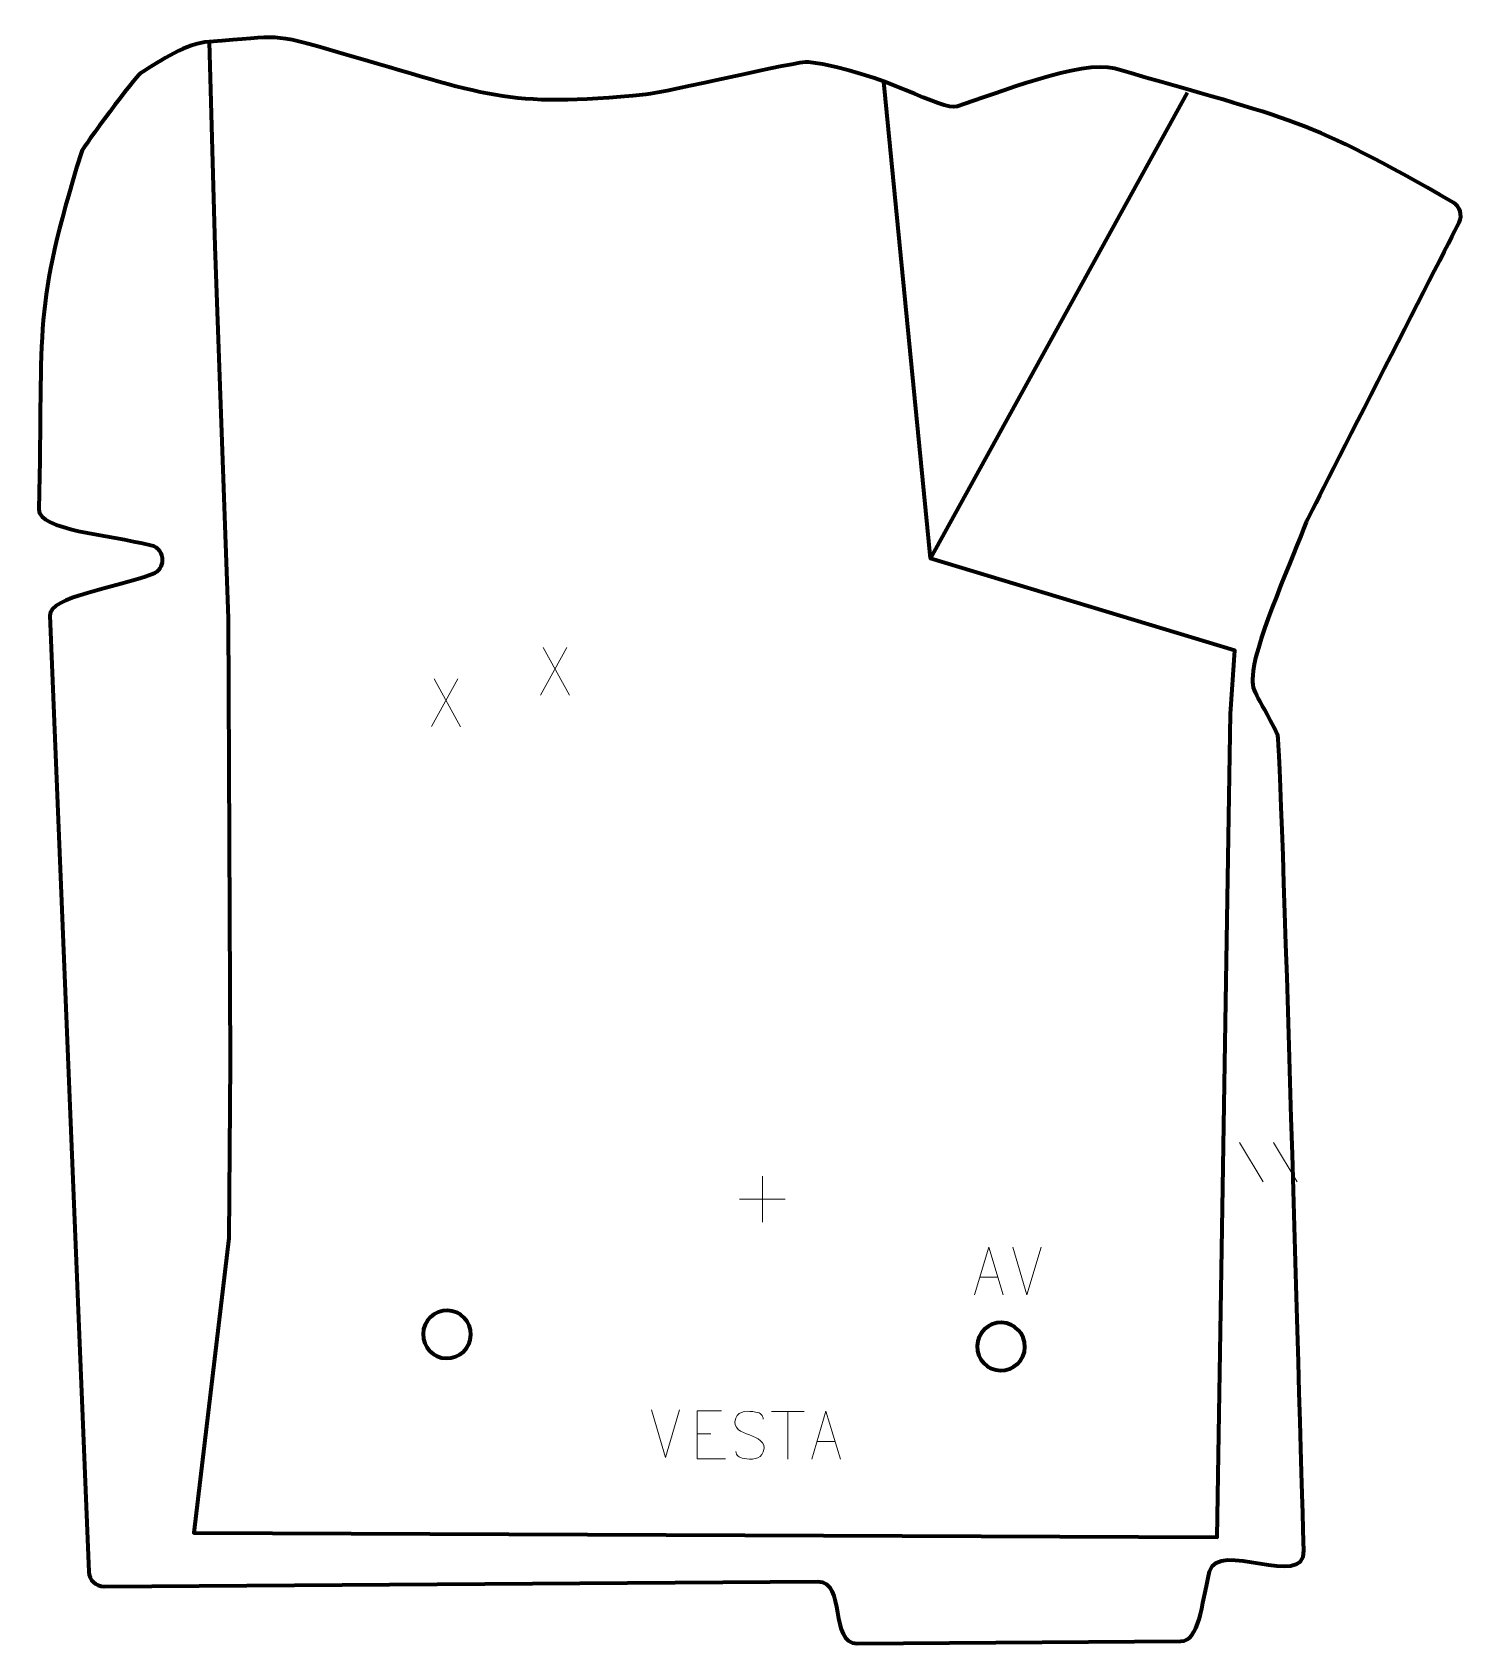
# Model space of a CAD drawing. Header units: millimetres. Extents: x 1085 to 1833, y -52 to 790.
import ezdxf

# ---------------------------------------------------------------- set-up
doc = ezdxf.new("R2010")
doc.units = ezdxf.units.MM
doc.header["$MEASUREMENT"] = 0
doc.layers.add('layer 1', color=7, linetype='Continuous')
doc.layers.add('layer 2', color=7, linetype='Continuous')

msp = doc.modelspace()

# ---------------------------------------------------------------- linework, layer by layer
at = {"layer": 'layer 1', "color": 230, "lineweight": 200}
msp.add_open_spline([(1177.5617, 785.0946), (1215.8697, 787.8502), (1208.312, 790.1028), (1245.1182, 779.5616), (1245.1182, 779.5616), (1324.0385, 756.9593), (1331.058, 750.185), (1405.7042, 757.5313), (1405.7042, 757.5313), (1415.5766, 758.5029), (1486.0634, 775.1945), (1490.7986, 774.5415), (1490.7986, 774.5415), (1530.2825, 769.0962), (1560.3416, 748.629), (1568.5175, 751.2854), (1568.5175, 751.2854), (1588.202, 757.6811), (1633.6553, 776.0108), (1650.7593, 771.0901), (1650.7593, 771.0901), (1745.1293, 743.9408), (1751.0347, 745.1017), (1827.5894, 701.15), (1827.5894, 701.15), (1831.2905, 699.0251), (1832.6719, 694.3779), (1830.7324, 690.5764), (1830.7324, 690.5764), (1823.0888, 675.5945), (1751.8134, 536.4105), (1750.9255, 534.0338), (1750.9255, 534.0338), (1744.4735, 516.764), (1725.2485, 473.2215), (1723.296, 456.3268), (1723.296, 456.3268), (1721.8218, 443.5714), (1725.0587, 446.1572), (1735.9957, 422.4702), (1735.9957, 422.4702), (1737.8812, 418.3866), (1748.4351, 35.7378), (1749.6325, -3.4886), (1749.6325, -3.4886), (1750.2599, -24.0418), (1704.5474, 2.6561), (1700.3821, -14.4486), (1700.3821, -14.4486), (1695.9783, -32.5333), (1695.0067, -50.8005), (1685.2855, -50.8719), (1685.2855, -50.8719), (1685.2855, -50.8719), (1516.2418, -52.112), (1516.2418, -52.112), (1516.2418, -52.112), (1501.5088, -52.2202), (1510.2921, -19.6297), (1495.5634, -19.7288), (1495.5634, -19.7288), (1495.5634, -19.7288), (1122.6135, -22.2379), (1122.6135, -22.2379), (1122.6135, -22.2379), (1118.3019, -22.2669), (1114.7406, -18.8697), (1114.5663, -14.5615), (1114.5663, -14.5615), (1114.5663, -14.5615), (1094.3438, 485.2655), (1094.3438, 485.2655), (1094.3438, 485.2655), (1093.951, 494.9782), (1128.5992, 499.5117), (1147.8853, 506.8015), (1147.8853, 506.8015), (1151.3158, 508.0982), (1153.0008, 511.1127), (1153.0425, 514.1444), (1153.0425, 514.1444), (1153.0899, 517.5889), (1151.0154, 521.0564), (1146.9695, 522.0526), (1146.9695, 522.0526), (1124.7588, 527.522), (1088.2929, 529.9601), (1088.536, 540.6279), (1088.536, 540.6279), (1090.7816, 639.1862), (1085.0728, 643.6593), (1110.764, 727.4946), (1110.764, 727.4946), (1111.5957, 730.2087), (1139.197, 767.0022), (1141.5446, 768.4773), (1141.5446, 768.4773), (1153.149, 775.7688), (1165.11, 784.1987), (1177.5617, 785.0946)], degree=3, knots=[0, 0, 0, 0, 0.03846154, 0.03846154, 0.03846154, 0.03846154, 0.07692308, 0.07692308, 0.07692308, 0.07692308, 0.11538462, 0.11538462, 0.11538462, 0.11538462, 0.15384615, 0.15384615, 0.15384615, 0.15384615, 0.19230769, 0.19230769, 0.19230769, 0.19230769, 0.23076923, 0.23076923, 0.23076923, 0.23076923, 0.26923077, 0.26923077, 0.26923077, 0.26923077, 0.30769231, 0.30769231, 0.30769231, 0.30769231, 0.34615385, 0.34615385, 0.34615385, 0.34615385, 0.38461538, 0.38461538, 0.38461538, 0.38461538, 0.42307692, 0.42307692, 0.42307692, 0.42307692, 0.46153846, 0.46153846, 0.46153846, 0.46153846, 0.5, 0.5, 0.5, 0.5, 0.53846154, 0.53846154, 0.53846154, 0.53846154, 0.57692308, 0.57692308, 0.57692308, 0.57692308, 0.61538462, 0.61538462, 0.61538462, 0.61538462, 0.65384615, 0.65384615, 0.65384615, 0.65384615, 0.69230769, 0.69230769, 0.69230769, 0.69230769, 0.73076923, 0.73076923, 0.73076923, 0.73076923, 0.76923077, 0.76923077, 0.76923077, 0.76923077, 0.80769231, 0.80769231, 0.80769231, 0.80769231, 0.84615385, 0.84615385, 0.84615385, 0.84615385, 0.88461538, 0.88461538, 0.88461538, 0.88461538, 0.92307692, 0.92307692, 0.92307692, 0.92307692, 1, 1, 1, 1], dxfattribs=at)
at = {"layer": 'layer 1', "color": 250, "lineweight": 9}
for points in [[(1364.3725, 468.5707), (1364.3725, 468.5707), (1350.6319, 443.6749), (1350.6319, 443.6749)], [(1352.0865, 468.5707), (1352.0865, 468.5707), (1365.8271, 443.6172), (1365.8271, 443.6172)], [(1307.4661, 452.0669), (1307.4661, 452.0669), (1293.7255, 427.1711), (1293.7255, 427.1711)], [(1295.1801, 452.0669), (1295.1801, 452.0669), (1308.9207, 427.1134), (1308.9207, 427.1134)], [(1716.0696, 209.7304), (1716.0696, 209.7304), (1728.4339, 189.1861), (1728.4339, 189.1861)], [(1733.7995, 209.7304), (1733.7995, 209.7304), (1746.1638, 189.1861), (1746.1638, 189.1861)], [(1466.6247, 192.2009), (1466.6247, 192.2009), (1466.6247, 168.223), (1466.6247, 168.223)], [(1454.6358, 180.2119), (1454.6358, 180.2119), (1478.6137, 180.2119), (1478.6137, 180.2119)], [(1604.9374, 130.1354), (1604.9374, 130.1354), (1597.6156, 155.089), (1597.6156, 155.089)], [(1612.2593, 155.089), (1612.2593, 155.089), (1604.9375, 130.1354), (1604.9375, 130.1354)], [(1580.3005, 139.3921), (1580.3005, 139.3921), (1589.7962, 139.3921), (1589.7962, 139.3921)], [(1416.0035, 45.0955), (1416.0035, 45.0955), (1408.6817, 70.0491), (1408.6817, 70.0491)], [(1423.3254, 70.0491), (1423.3254, 70.0491), (1416.0036, 45.0955), (1416.0036, 45.0955)], [(1471.4302, 69.2547), (1471.4302, 69.2547), (1488.4174, 69.2547), (1488.4174, 69.2547)], [(1479.924, 44.3247), (1479.924, 44.3247), (1479.924, 69.2782), (1479.924, 69.2782)], [(1432.4964, 57.5723), (1432.4964, 57.5723), (1439.6645, 57.5723), (1439.6645, 57.5723)], [(1495.176, 53.5741), (1495.176, 53.5741), (1504.6717, 53.5741), (1504.6717, 53.5741)]]:
    msp.add_open_spline(points, degree=3, dxfattribs=at)
for points, knots in [([(1577.5779, 130.1427), (1577.5779, 130.1427), (1584.9489, 155.0962), (1584.9489, 155.0962), (1584.9489, 155.0962), (1584.9489, 155.0962), (1592.5188, 130.1427), (1592.5188, 130.1427)], [0, 0, 0, 0, 0.33333333, 0.33333333, 0.33333333, 0.33333333, 1, 1, 1, 1]), ([(1445.3703, 69.452), (1445.3703, 69.452), (1432.4964, 69.452), (1432.4964, 69.452), (1432.4964, 69.452), (1432.4964, 69.452), (1432.4964, 44.4984), (1432.4964, 44.4984), (1432.4964, 44.4984), (1432.4964, 44.4984), (1447.3622, 44.4984), (1447.3622, 44.4984)], [0, 0, 0, 0, 0.25, 0.25, 0.25, 0.25, 0.5, 0.5, 0.5, 0.5, 1, 1, 1, 1]), ([(1459.9293, 56.9753), (1455.681, 58.4457), (1450.7729, 60.2415), (1452.778, 65.7618), (1452.778, 65.7618), (1454.2815, 69.9017), (1459.4951, 69.5132), (1463.0987, 68.9121), (1463.0987, 68.9121), (1465.9593, 68.4349), (1466.824, 67.2217), (1467.1346, 65.1376)], [0, 0, 0, 0, 0.25, 0.25, 0.25, 0.25, 0.5, 0.5, 0.5, 0.5, 1, 1, 1, 1]), ([(1492.4534, 44.3247), (1492.4534, 44.3247), (1499.8244, 69.2782), (1499.8244, 69.2782), (1499.8244, 69.2782), (1499.8244, 69.2782), (1507.3943, 44.3247), (1507.3943, 44.3247)], [0, 0, 0, 0, 0.33333333, 0.33333333, 0.33333333, 0.33333333, 1, 1, 1, 1]), ([(1459.9293, 56.9752), (1463.9479, 55.3285), (1468.9774, 53.4402), (1467.1434, 48.0799), (1467.1434, 48.0799), (1465.6836, 43.8135), (1460.7728, 44.0702), (1457.0467, 44.6249), (1457.0467, 44.6249), (1454.2967, 45.0347), (1453.0758, 46.2482), (1452.6978, 48.3604)], [0, 0, 0, 0, 0.25, 0.25, 0.25, 0.25, 0.5, 0.5, 0.5, 0.5, 1, 1, 1, 1])]:
    msp.add_open_spline(points, degree=3, knots=knots, dxfattribs=at)
at = {"layer": 'layer 1', "color": 250, "lineweight": 200}
for points in [[(1301.5217, 96.978), (1294.6199, 97.1353), (1289.1524, 102.8578), (1289.3097, 109.7595), (1289.3097, 109.7595), (1289.4669, 116.6613), (1295.1894, 122.1288), (1302.0911, 121.9716), (1302.0911, 121.9716), (1308.9929, 121.8143), (1314.4604, 116.0918), (1314.3032, 109.1901), (1314.3032, 109.1901), (1314.1459, 102.2883), (1308.4234, 96.8208), (1301.5217, 96.978)], [(1591.083, 90.6451), (1584.1812, 90.8024), (1578.7137, 96.5249), (1578.8709, 103.4266), (1578.8709, 103.4266), (1579.0282, 110.3283), (1584.7506, 115.7959), (1591.6524, 115.6386), (1591.6524, 115.6386), (1598.5542, 115.4814), (1604.0217, 109.7589), (1603.8644, 102.8571), (1603.8644, 102.8571), (1603.7072, 95.9554), (1597.9847, 90.4879), (1591.083, 90.6451)]]:
    msp.add_open_spline(points, degree=3, knots=[0, 0, 0, 0, 0.2, 0.2, 0.2, 0.2, 0.4, 0.4, 0.4, 0.4, 0.6, 0.6, 0.6, 0.6, 1, 1, 1, 1], dxfattribs=at)
at = {"layer": 'layer 2', "color": 142, "lineweight": 200}
msp.add_open_spline([(1177.5617, 785.0946), (1177.5617, 785.0946), (1180.5702, 678.0442), (1180.5702, 678.0442), (1180.5702, 678.0442), (1180.5702, 678.0442), (1187.4365, 483.8096), (1187.4365, 483.8096), (1187.4365, 483.8096), (1187.4365, 483.8096), (1188.4973, 251.5972), (1188.4973, 251.5972), (1188.4973, 251.5972), (1188.4973, 251.5972), (1187.8188, 159.8665), (1187.8188, 159.8665), (1187.8188, 159.8665), (1187.8188, 159.8665), (1169.4863, 5.7274), (1169.4863, 5.7274), (1169.4863, 5.7274), (1169.4863, 5.7274), (1704.3837, 3.4205), (1704.3837, 3.4205), (1704.3837, 3.4205), (1704.3837, 3.4205), (1711.3659, 433.7618), (1711.3659, 433.7618), (1711.3659, 433.7618), (1711.3659, 433.7618), (1713.532, 466.8821), (1713.532, 466.8821), (1713.532, 466.8821), (1713.532, 466.8821), (1554.4247, 514.9686), (1554.4247, 514.9686), (1554.4247, 514.9686), (1554.4247, 514.9686), (1530.1723, 764.2421), (1530.1723, 764.2421)], degree=3, knots=[0, 0, 0, 0, 0.09090909, 0.09090909, 0.09090909, 0.09090909, 0.18181818, 0.18181818, 0.18181818, 0.18181818, 0.27272727, 0.27272727, 0.27272727, 0.27272727, 0.36363636, 0.36363636, 0.36363636, 0.36363636, 0.45454545, 0.45454545, 0.45454545, 0.45454545, 0.54545455, 0.54545455, 0.54545455, 0.54545455, 0.63636364, 0.63636364, 0.63636364, 0.63636364, 0.72727273, 0.72727273, 0.72727273, 0.72727273, 0.81818182, 0.81818182, 0.81818182, 0.81818182, 1, 1, 1, 1], dxfattribs=at)
msp.add_open_spline([(1554.4247, 514.9686), (1554.4247, 514.9686), (1688.86, 758.561), (1688.86, 758.561)], degree=3, dxfattribs=at)

doc.saveas('drawing.dxf')
